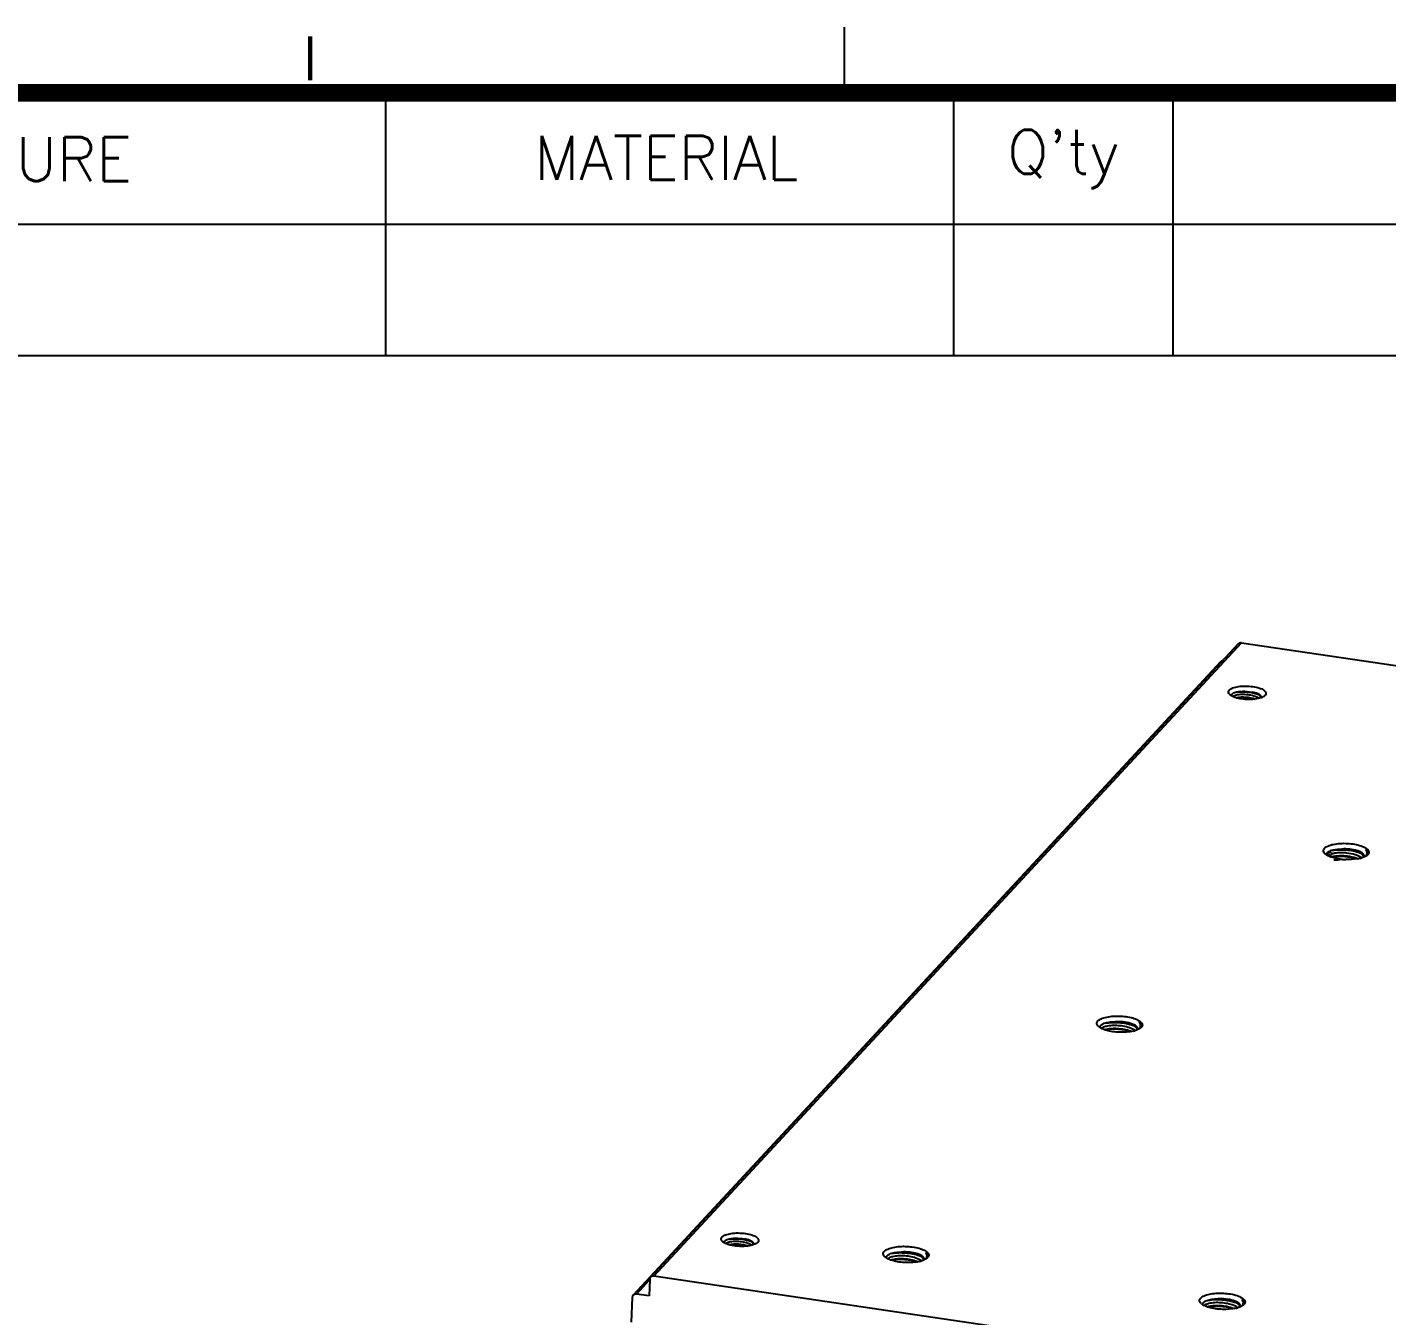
# Model space of a CAD drawing. Extents: x -425 to 6552, y -3049 to 3105.
# Drawn here: x 743.4 to 805.6, y -2700 to -2641.1 of the extents above; entities that cross this region are included whole.
import ezdxf
from ezdxf.enums import TextEntityAlignment as Align

# ---------------------------------------------------------------- set-up
doc = ezdxf.new("R2010")
doc.units = 0
doc.layers.get('0').update_dxf_attribs({"linetype": 'CONTINUOUS'})
doc.styles.add('SIM', font='simplex')
doc.styles.get("Standard").update_dxf_attribs({"font": 'gulim.ttc', "width": 0.8, "height": 2})

msp = doc.modelspace()

# ---------------------------------------------------------------- linework, layer by layer
for p, q in [((780.761, -2644.138), (780.761, -2641.138)), ((759.761, -2644.138), (759.761, -2656.138)), ((785.761, -2656.138), (785.761, -2644.138)), ((795.761, -2644.138), (795.761, -2656.138)), ((705.761, -2650.138), (880.761, -2650.138)), ((705.761, -2656.138), (880.761, -2656.138))]:
    msp.add_line(p, q)
at = {"color": 7, "linetype": 'CONTINUOUS'}
for p, q in [((798.752, -2669.326), (771.889, -2698.269)), ((772.043, -2698.218), (798.906, -2669.275)), ((798.906, -2669.275), (850.292, -2676.878)), ((797.955, -2670.147), (771.092, -2699.09)), ((799.986, -2671.679), (799.958, -2671.705)), ((803.021, -2678.904), (803.034, -2678.927)), ((802.932, -2679.038), (802.935, -2678.967)), ((794.324, -2686.852), (794.29, -2686.883)), ((776.786, -2696.676), (776.758, -2696.702)), ((784.556, -2697.376), (784.522, -2697.408)), ((823.429, -2705.821), (772.043, -2698.218)), ((771.246, -2699.039), (771.845, -2698.394)), ((771.846, -2698.377), (771.817, -2699.124)), ((771.048, -2699.198), (771.005, -2700.319)), ((771.817, -2699.124), (771.246, -2699.039)), ((799.02, -2699.517), (798.986, -2699.548))]:
    msp.add_line(p, q, dxfattribs=at)
at = {"const_width": 0.8}
msp.add_lwpolyline([(880.761, -2644.138), (330.761, -2644.138), (330.761, -3024.138), (880.761, -3024.138)], close=True, dxfattribs=at)
at = {"color": 7, "linetype": 'CONTINUOUS'}
for centre, radius, start, end in [((798.598, -2671.398), 0.336, 227.04204, 230.51007), ((798.851, -2672.486), 0.726, 103.38781, 105.70319), ((799.247, -2672.599), 1.074, 71.3707, 75.08454), ((799.195, -2672.664), 0.995, 66.48922, 70.14015), ((799.422, -2672.22), 0.495, 54.93276, 56.92099), ((799.746, -2671.439), 0.341, 304.65543, 308.52234), ((802.993, -2678.629), 0.392, 226.97528, 229.04004), ((801.861, -2680.916), 2.226, 61.17485, 64.77674), ((802.953, -2678.969), 0.158, 140.30208, 142.77969), ((802.705, -2681.674), 2.832, 85.94016, 87.0097), ((802.33, -2682.326), 3.533, 79.58928, 81.25064), ((803.118, -2679.187), 0.433, 118.77363, 120.37471), ((802.709, -2681.633), 2.791, 84.40894, 85.15813), ((803.219, -2679.409), 0.677, 110.01496, 113.13372), ((802.27, -2682.659), 3.871, 79.19687, 79.60977), ((802.711, -2681.604), 2.762, 84.09852, 84.40829), ((803.254, -2679.503), 0.778, 108.79081, 110.0583), ((813.048, -2673.407), 11.434, 208.4603, 208.72978), ((803.642, -2679.52), 0.85, 137.61318, 139.49606), ((803.665, -2679.541), 0.881, 135.77779, 137.61337), ((802.995, -2679.131), 0.172, 131.88753, 135.81812), ((803.014, -2679.152), 0.2, 129.09872, 131.9062), ((803.594, -2679.48), 0.787, 139.43994, 146.16816), ((803.315, -2680.473), 1.436, 101.19062, 102.07676), ((803.355, -2680.679), 1.645, 98.07329, 101.14043), ((803.402, -2681.009), 1.979, 95.37302, 98.09072), ((803.107, -2677.203), 1.993, 270.59867, 275.53123), ((803.126, -2677.414), 1.781, 275.5752, 277.32037), ((803.147, -2677.573), 1.621, 277.30294, 279.86272), ((802.332, -2680.649), 1.839, 53.55007, 54.16671), ((803.174, -2677.73), 1.462, 279.88228, 281.13789), ((803.775, -2676.423), 2.759, 263.35665, 264.5091), ((803.785, -2676.324), 2.859, 264.50813, 265.71125), ((803.791, -2676.249), 2.934, 265.71127, 267.93754), ((803.996, -2677.749), 1.415, 283.37596, 287.00993), ((804.301, -2679.141), 0.226, 30.28249, 32.18944), ((804.408, -2679.024), 0.116, 340.22672, 347.4397), ((804.416, -2679.026), 0.108, 347.46477, 5.0904), ((804.43, -2678.717), 0.348, 308.61296, 311.77042), ((792.645, -2686.512), 0.406, 227.04075, 230.46764), ((792.638, -2687.025), 0.172, 131.89128, 135.66263), ((792.97, -2688.426), 1.495, 100.28063, 102.01715), ((793.621, -2685.574), 1.488, 282.74772, 286.08903), ((793.931, -2687.043), 0.242, 32.68666, 34.30828), ((794.051, -2686.918), 0.116, 340.0158, 347.43627), ((794.059, -2686.92), 0.108, 347.46477, 5.0904), ((775.398, -2696.395), 0.336, 227.04204, 230.51007), ((775.651, -2697.482), 0.726, 103.38781, 105.70319), ((776.047, -2697.595), 1.074, 71.3707, 75.08454), ((775.996, -2697.661), 0.995, 66.48922, 70.14015), ((776.223, -2697.216), 0.495, 54.93276, 56.92099), ((776.546, -2696.435), 0.341, 304.65543, 308.52234), ((782.877, -2697.037), 0.406, 227.04075, 230.46764), ((782.87, -2697.55), 0.172, 131.89128, 135.66263), ((783.201, -2698.95), 1.495, 100.28063, 102.01715), ((783.852, -2696.098), 1.488, 282.74772, 286.08903), ((784.163, -2697.568), 0.242, 32.68666, 34.30828), ((784.283, -2697.443), 0.116, 340.0158, 347.43627), ((784.291, -2697.445), 0.108, 347.46477, 5.0904), ((797.341, -2699.177), 0.406, 227.04075, 230.46764), ((797.334, -2699.69), 0.172, 131.89128, 135.66263), ((797.666, -2701.091), 1.495, 100.28063, 102.01715), ((798.316, -2698.239), 1.488, 282.74772, 286.08903), ((798.627, -2699.708), 0.242, 32.68666, 34.30828), ((798.747, -2699.583), 0.116, 340.0158, 347.43627), ((798.755, -2699.585), 0.108, 347.46477, 5.0904)]:
    msp.add_arc(centre, radius, start, end, dxfattribs=at)
for points, knots in [([(798.906, -2669.275), (798.892, -2669.273), (798.836, -2669.271), (798.78, -2669.296), (798.752, -2669.326)], [0, 0, 0, 0, 0.26123, 1, 1, 1, 1]), ([(798.369, -2671.644), (798.339, -2671.617), (798.286, -2671.546), (798.324, -2671.464), (798.349, -2671.437)], [0, 0, 0, 0, 0.522448, 1, 1, 1, 1]), ([(798.349, -2671.437), (798.393, -2671.391), (798.536, -2671.319), (798.791, -2671.262), (799.101, -2671.243), (799.421, -2671.266), (799.703, -2671.328), (799.896, -2671.409), (799.994, -2671.494), (800.03, -2671.558), (800.026, -2671.626), (800.001, -2671.663), (799.986, -2671.679)], [0, 0, 0, 0, 0.098694, 0.23886, 0.406252, 0.579295, 0.735178, 0.855132, 0.899073, 0.933923, 0.965052, 1, 1, 1, 1]), ([(798.595, -2671.548), (798.707, -2671.507), (798.972, -2671.478), (799.234, -2671.5), (799.374, -2671.53)], [0, 0, 0, 0, 0.455379, 1, 1, 1, 1]), ([(799.675, -2671.823), (799.568, -2671.847), (799.34, -2671.872), (799, -2671.861), (798.687, -2671.805), (798.499, -2671.735), (798.425, -2671.688)], [0, 0, 0, 0, 0.256655, 0.53593, 0.795993, 1, 1, 1, 1]), ([(798.491, -2671.604), (798.498, -2671.598), (798.53, -2671.575), (798.566, -2671.559), (798.595, -2671.548)], [0, 0, 0, 0, 0.214653, 1, 1, 1, 1]), ([(799.534, -2671.728), (799.448, -2671.697), (799.265, -2671.654), (798.993, -2671.632), (798.753, -2671.648), (798.609, -2671.686), (798.557, -2671.717)], [0, 0, 0, 0, 0.273884, 0.562185, 0.817439, 1, 1, 1, 1]), ([(798.683, -2671.535), (798.844, -2671.509), (799.176, -2671.507), (799.503, -2671.57), (799.657, -2671.629)], [0, 0, 0, 0, 0.497399, 1, 1, 1, 1]), ([(798.683, -2671.779), (798.819, -2671.746), (799.115, -2671.74), (799.406, -2671.791), (799.547, -2671.845)], [0, 0, 0, 0, 0.48139, 1, 1, 1, 1]), ([(798.685, -2671.795), (798.82, -2671.774), (799.103, -2671.768), (799.383, -2671.81), (799.521, -2671.849)], [0, 0, 0, 0, 0.487375, 1, 1, 1, 1]), ([(799.523, -2671.561), (799.511, -2671.558), (799.462, -2671.545), (799.412, -2671.536), (799.374, -2671.53)], [0, 0, 0, 0, 0.240811, 1, 1, 1, 1]), ([(799.611, -2671.606), (799.594, -2671.598), (799.517, -2671.566), (799.436, -2671.544), (799.374, -2671.53)], [0, 0, 0, 0, 0.231608, 1, 1, 1, 1]), ([(799.745, -2671.655), (799.735, -2671.648), (799.686, -2671.617), (799.632, -2671.595), (799.59, -2671.581)], [0, 0, 0, 0, 0.217945, 1, 1, 1, 1]), ([(799.732, -2671.677), (799.723, -2671.671), (799.685, -2671.643), (799.644, -2671.621), (799.611, -2671.606)], [0, 0, 0, 0, 0.22758, 1, 1, 1, 1]), ([(799.808, -2671.784), (799.798, -2671.788), (799.754, -2671.803), (799.71, -2671.815), (799.675, -2671.823)], [0, 0, 0, 0, 0.235494, 1, 1, 1, 1]), ([(799.793, -2671.741), (799.789, -2671.736), (799.772, -2671.712), (799.75, -2671.692), (799.732, -2671.677)], [0, 0, 0, 0, 0.228569, 1, 1, 1, 1]), ([(799.803, -2671.713), (799.799, -2671.708), (799.783, -2671.686), (799.762, -2671.668), (799.745, -2671.655)], [0, 0, 0, 0, 0.222632, 1, 1, 1, 1]), ([(799.913, -2671.736), (799.905, -2671.74), (799.872, -2671.759), (799.836, -2671.774), (799.808, -2671.784)], [0, 0, 0, 0, 0.230864, 1, 1, 1, 1]), ([(802.654, -2678.794), (802.652, -2678.783), (802.652, -2678.735), (802.678, -2678.691), (802.702, -2678.665)], [0, 0, 0, 0, 0.235423, 1, 1, 1, 1]), ([(802.725, -2678.915), (802.715, -2678.906), (802.683, -2678.872), (802.658, -2678.827), (802.654, -2678.794)], [0, 0, 0, 0, 0.288202, 1, 1, 1, 1]), ([(802.702, -2678.665), (802.745, -2678.619), (802.878, -2678.543), (803.231, -2678.445), (803.751, -2678.422), (804.261, -2678.5), (804.579, -2678.636), (804.688, -2678.728), (804.713, -2678.777)], [0, 0, 0, 0, 0.087794, 0.208742, 0.513943, 0.810414, 0.921945, 1, 1, 1, 1]), ([(802.823, -2678.985), (802.815, -2678.981), (802.784, -2678.962), (802.756, -2678.942), (802.736, -2678.924)], [0, 0, 0, 0, 0.268777, 1, 1, 1, 1]), ([(803.004, -2678.767), (803.037, -2678.755), (803.196, -2678.713), (803.362, -2678.7), (803.492, -2678.7)], [0, 0, 0, 0, 0.213539, 1, 1, 1, 1]), ([(803.171, -2678.895), (803.159, -2678.897), (803.113, -2678.906), (803.067, -2678.917), (803.034, -2678.927)], [0, 0, 0, 0, 0.267877, 1, 1, 1, 1]), ([(803.048, -2678.766), (803.257, -2678.725), (803.691, -2678.719), (804.119, -2678.797), (804.321, -2678.877)], [0, 0, 0, 0, 0.495372, 1, 1, 1, 1]), ([(803.335, -2678.877), (803.321, -2678.878), (803.266, -2678.882), (803.211, -2678.889), (803.171, -2678.895)], [0, 0, 0, 0, 0.261216, 1, 1, 1, 1]), ([(803.705, -2678.885), (803.673, -2678.882), (803.55, -2678.872), (803.426, -2678.871), (803.335, -2678.877)], [0, 0, 0, 0, 0.257488, 1, 1, 1, 1]), ([(804.195, -2678.777), (804.086, -2678.744), (803.852, -2678.701), (803.614, -2678.694), (803.492, -2678.7)], [0, 0, 0, 0, 0.480549, 1, 1, 1, 1]), ([(804.264, -2678.849), (804.15, -2678.797), (803.893, -2678.727), (803.63, -2678.701), (803.492, -2678.7)], [0, 0, 0, 0, 0.474898, 1, 1, 1, 1]), ([(804.228, -2679.009), (804.19, -2678.993), (804.021, -2678.932), (803.843, -2678.899), (803.705, -2678.885)], [0, 0, 0, 0, 0.228269, 1, 1, 1, 1]), ([(804.384, -2678.856), (804.371, -2678.848), (804.31, -2678.817), (804.245, -2678.793), (804.195, -2678.777)], [0, 0, 0, 0, 0.22487, 1, 1, 1, 1]), ([(804.426, -2678.947), (804.415, -2678.938), (804.364, -2678.899), (804.308, -2678.869), (804.264, -2678.849)], [0, 0, 0, 0, 0.224715, 1, 1, 1, 1]), ([(804.469, -2678.918), (804.463, -2678.912), (804.437, -2678.889), (804.408, -2678.87), (804.384, -2678.856)], [0, 0, 0, 0, 0.22683, 1, 1, 1, 1]), ([(804.515, -2678.983), (804.513, -2678.978), (804.502, -2678.953), (804.484, -2678.932), (804.469, -2678.918)], [0, 0, 0, 0, 0.227408, 1, 1, 1, 1]), ([(804.638, -2678.867), (804.639, -2678.881), (804.635, -2678.943), (804.604, -2679.001), (804.574, -2679.037)], [0, 0, 0, 0, 0.236233, 1, 1, 1, 1]), ([(804.674, -2678.881), (804.674, -2678.867), (804.663, -2678.802), (804.617, -2678.748), (804.579, -2678.715)], [0, 0, 0, 0, 0.218405, 1, 1, 1, 1]), ([(804.579, -2678.715), (804.588, -2678.727), (804.618, -2678.773), (804.637, -2678.827), (804.638, -2678.867)], [0, 0, 0, 0, 0.271653, 1, 1, 1, 1]), ([(804.624, -2679.002), (804.632, -2678.992), (804.659, -2678.958), (804.675, -2678.913), (804.674, -2678.881)], [0, 0, 0, 0, 0.277468, 1, 1, 1, 1]), ([(804.713, -2678.777), (804.729, -2678.808), (804.741, -2678.889), (804.691, -2678.951), (804.662, -2678.977)], [0, 0, 0, 0, 0.468955, 1, 1, 1, 1]), ([(803.077, -2679.089), (803.053, -2679.082), (802.966, -2679.054), (802.881, -2679.018), (802.823, -2678.985)], [0, 0, 0, 0, 0.275994, 1, 1, 1, 1]), ([(803.409, -2679.158), (803.379, -2679.154), (803.268, -2679.137), (803.157, -2679.113), (803.077, -2679.089)], [0, 0, 0, 0, 0.262231, 1, 1, 1, 1]), ([(803.128, -2679.196), (803.153, -2679.195), (803.247, -2679.188), (803.341, -2679.174), (803.409, -2679.158)], [0, 0, 0, 0, 0.264708, 1, 1, 1, 1]), ([(803.153, -2679.024), (803.194, -2679.017), (803.376, -2678.993), (803.56, -2678.997), (803.701, -2679.011)], [0, 0, 0, 0, 0.225722, 1, 1, 1, 1]), ([(803.217, -2679.039), (803.249, -2679.036), (803.387, -2679.026), (803.526, -2679.028), (803.631, -2679.035)], [0, 0, 0, 0, 0.23832, 1, 1, 1, 1]), ([(803.631, -2679.035), (803.683, -2679.039), (803.885, -2679.058), (804.086, -2679.099), (804.228, -2679.146)], [0, 0, 0, 0, 0.26031, 1, 1, 1, 1]), ([(804.324, -2679.126), (804.276, -2679.138), (804.066, -2679.178), (803.85, -2679.187), (803.685, -2679.181)], [0, 0, 0, 0, 0.228645, 1, 1, 1, 1]), ([(803.701, -2679.011), (803.752, -2679.017), (803.94, -2679.042), (804.126, -2679.09), (804.252, -2679.148)], [0, 0, 0, 0, 0.268788, 1, 1, 1, 1]), ([(804.61, -2679.016), (804.601, -2679.021), (804.562, -2679.044), (804.521, -2679.063), (804.488, -2679.076)], [0, 0, 0, 0, 0.229939, 1, 1, 1, 1]), ([(792.345, -2686.559), (792.387, -2686.513), (792.519, -2686.439), (792.867, -2686.34), (793.382, -2686.316), (793.888, -2686.39), (794.209, -2686.523), (794.321, -2686.612), (794.35, -2686.661)], [0, 0, 0, 0, 0.087154, 0.206966, 0.50982, 0.806573, 0.919781, 1, 1, 1, 1]), ([(792.368, -2686.809), (792.333, -2686.776), (792.286, -2686.711), (792.302, -2686.615), (792.329, -2686.576), (792.345, -2686.559)], [0, 0, 0, 0, 0.516646, 0.743362, 1, 1, 1, 1]), ([(792.727, -2686.985), (792.699, -2686.977), (792.598, -2686.945), (792.5, -2686.903), (792.437, -2686.862)], [0, 0, 0, 0, 0.281499, 1, 1, 1, 1]), ([(792.455, -2686.872), (792.448, -2686.856), (792.441, -2686.818), (792.458, -2686.784), (792.469, -2686.769)], [0, 0, 0, 0, 0.488724, 1, 1, 1, 1]), ([(792.498, -2686.738), (792.506, -2686.731), (792.547, -2686.701), (792.593, -2686.68), (792.63, -2686.666)], [0, 0, 0, 0, 0.213867, 1, 1, 1, 1]), ([(792.72, -2686.809), (792.709, -2686.811), (792.669, -2686.822), (792.63, -2686.836), (792.603, -2686.848)], [0, 0, 0, 0, 0.272519, 1, 1, 1, 1]), ([(792.63, -2686.666), (792.703, -2686.64), (792.871, -2686.605), (793.041, -2686.594), (793.135, -2686.594)], [0, 0, 0, 0, 0.450886, 1, 1, 1, 1]), ([(792.637, -2686.959), (792.643, -2686.957), (792.671, -2686.947), (792.7, -2686.939), (792.722, -2686.933)], [0, 0, 0, 0, 0.235567, 1, 1, 1, 1]), ([(792.68, -2686.662), (792.887, -2686.62), (793.321, -2686.612), (793.748, -2686.688), (793.95, -2686.766)], [0, 0, 0, 0, 0.492965, 1, 1, 1, 1]), ([(792.703, -2686.954), (792.893, -2686.92), (793.289, -2686.912), (793.681, -2686.977), (793.871, -2687.04)], [0, 0, 0, 0, 0.490802, 1, 1, 1, 1]), ([(793.861, -2686.899), (793.677, -2686.823), (793.376, -2686.768), (792.991, -2686.764), (792.803, -2686.788), (792.72, -2686.809)], [0, 0, 0, 0, 0.514216, 0.776729, 1, 1, 1, 1]), ([(792.722, -2686.933), (792.809, -2686.912), (793.004, -2686.889), (793.308, -2686.895), (793.613, -2686.942), (793.808, -2687.002), (793.895, -2687.042)], [0, 0, 0, 0, 0.226155, 0.490957, 0.760261, 1, 1, 1, 1]), ([(793.949, -2687.025), (793.75, -2687.07), (793.336, -2687.095), (792.925, -2687.043), (792.727, -2686.985)], [0, 0, 0, 0, 0.497559, 1, 1, 1, 1]), ([(793.838, -2686.672), (793.729, -2686.638), (793.495, -2686.595), (793.257, -2686.588), (793.135, -2686.594)], [0, 0, 0, 0, 0.480549, 1, 1, 1, 1]), ([(793.907, -2686.743), (793.793, -2686.691), (793.536, -2686.621), (793.273, -2686.595), (793.135, -2686.594)], [0, 0, 0, 0, 0.474879, 1, 1, 1, 1]), ([(794.027, -2686.75), (794.014, -2686.742), (793.953, -2686.711), (793.888, -2686.687), (793.838, -2686.672)], [0, 0, 0, 0, 0.22487, 1, 1, 1, 1]), ([(794.054, -2686.829), (794.044, -2686.821), (793.998, -2686.788), (793.947, -2686.761), (793.907, -2686.743)], [0, 0, 0, 0, 0.227902, 1, 1, 1, 1]), ([(794.112, -2686.812), (794.106, -2686.806), (794.08, -2686.783), (794.051, -2686.764), (794.027, -2686.75)], [0, 0, 0, 0, 0.22683, 1, 1, 1, 1]), ([(794.13, -2686.907), (794.126, -2686.9), (794.104, -2686.871), (794.077, -2686.847), (794.054, -2686.829)], [0, 0, 0, 0, 0.228545, 1, 1, 1, 1]), ([(794.26, -2686.905), (794.249, -2686.912), (794.202, -2686.941), (794.15, -2686.963), (794.11, -2686.978)], [0, 0, 0, 0, 0.225869, 1, 1, 1, 1]), ([(794.158, -2686.877), (794.156, -2686.872), (794.145, -2686.847), (794.127, -2686.826), (794.112, -2686.812)], [0, 0, 0, 0, 0.227408, 1, 1, 1, 1]), ([(794.281, -2686.761), (794.282, -2686.775), (794.278, -2686.837), (794.247, -2686.895), (794.217, -2686.931)], [0, 0, 0, 0, 0.236224, 1, 1, 1, 1]), ([(794.222, -2686.61), (794.234, -2686.62), (794.273, -2686.657), (794.305, -2686.705), (794.313, -2686.743)], [0, 0, 0, 0, 0.28741, 1, 1, 1, 1]), ([(794.222, -2686.61), (794.231, -2686.621), (794.261, -2686.667), (794.28, -2686.721), (794.281, -2686.761)], [0, 0, 0, 0, 0.271653, 1, 1, 1, 1]), ([(794.313, -2686.743), (794.321, -2686.776), (794.314, -2686.827), (794.29, -2686.866), (794.282, -2686.877)], [0, 0, 0, 0, 0.728688, 1, 1, 1, 1]), ([(794.35, -2686.661), (794.364, -2686.684), (794.383, -2686.738), (794.366, -2686.792), (794.353, -2686.814)], [0, 0, 0, 0, 0.505902, 1, 1, 1, 1]), ([(775.15, -2696.434), (775.193, -2696.387), (775.336, -2696.316), (775.591, -2696.259), (775.901, -2696.24), (776.221, -2696.263), (776.503, -2696.324), (776.696, -2696.406), (776.794, -2696.49), (776.83, -2696.554), (776.827, -2696.623), (776.802, -2696.659), (776.786, -2696.676)], [0, 0, 0, 0, 0.098694, 0.23886, 0.406252, 0.579295, 0.735178, 0.855132, 0.899073, 0.933923, 0.965052, 1, 1, 1, 1]), ([(775.169, -2696.641), (775.14, -2696.613), (775.087, -2696.542), (775.125, -2696.46), (775.15, -2696.434)], [0, 0, 0, 0, 0.522448, 1, 1, 1, 1]), ([(776.475, -2696.819), (776.369, -2696.843), (776.14, -2696.869), (775.8, -2696.858), (775.487, -2696.802), (775.299, -2696.731), (775.226, -2696.684)], [0, 0, 0, 0, 0.256655, 0.53593, 0.795993, 1, 1, 1, 1]), ([(775.292, -2696.6), (775.298, -2696.595), (775.33, -2696.572), (775.366, -2696.555), (775.395, -2696.545)], [0, 0, 0, 0, 0.214653, 1, 1, 1, 1]), ([(776.334, -2696.725), (776.248, -2696.694), (776.065, -2696.65), (775.794, -2696.628), (775.553, -2696.645), (775.409, -2696.682), (775.357, -2696.714)], [0, 0, 0, 0, 0.273884, 0.562185, 0.817439, 1, 1, 1, 1]), ([(775.395, -2696.545), (775.507, -2696.504), (775.773, -2696.475), (776.035, -2696.496), (776.174, -2696.526)], [0, 0, 0, 0, 0.455379, 1, 1, 1, 1]), ([(775.483, -2696.532), (775.645, -2696.505), (775.976, -2696.504), (776.303, -2696.566), (776.457, -2696.626)], [0, 0, 0, 0, 0.497399, 1, 1, 1, 1]), ([(775.483, -2696.775), (775.619, -2696.743), (775.915, -2696.736), (776.206, -2696.788), (776.347, -2696.842)], [0, 0, 0, 0, 0.48139, 1, 1, 1, 1]), ([(775.485, -2696.791), (775.62, -2696.77), (775.903, -2696.764), (776.183, -2696.807), (776.321, -2696.846)], [0, 0, 0, 0, 0.487375, 1, 1, 1, 1]), ([(776.323, -2696.557), (776.312, -2696.554), (776.262, -2696.542), (776.212, -2696.532), (776.174, -2696.526)], [0, 0, 0, 0, 0.240811, 1, 1, 1, 1]), ([(776.411, -2696.603), (776.394, -2696.595), (776.317, -2696.563), (776.236, -2696.54), (776.174, -2696.526)], [0, 0, 0, 0, 0.231608, 1, 1, 1, 1]), ([(776.545, -2696.652), (776.535, -2696.645), (776.486, -2696.614), (776.433, -2696.592), (776.39, -2696.577)], [0, 0, 0, 0, 0.217945, 1, 1, 1, 1]), ([(776.532, -2696.674), (776.524, -2696.667), (776.486, -2696.64), (776.444, -2696.618), (776.411, -2696.603)], [0, 0, 0, 0, 0.22758, 1, 1, 1, 1]), ([(776.609, -2696.78), (776.599, -2696.784), (776.555, -2696.799), (776.51, -2696.811), (776.475, -2696.819)], [0, 0, 0, 0, 0.235494, 1, 1, 1, 1]), ([(776.593, -2696.738), (776.59, -2696.732), (776.572, -2696.708), (776.55, -2696.688), (776.532, -2696.674)], [0, 0, 0, 0, 0.228569, 1, 1, 1, 1]), ([(776.603, -2696.709), (776.6, -2696.704), (776.583, -2696.682), (776.562, -2696.664), (776.545, -2696.652)], [0, 0, 0, 0, 0.222632, 1, 1, 1, 1]), ([(776.713, -2696.732), (776.705, -2696.737), (776.672, -2696.755), (776.636, -2696.77), (776.609, -2696.78)], [0, 0, 0, 0, 0.230864, 1, 1, 1, 1]), ([(782.577, -2697.084), (782.619, -2697.038), (782.75, -2696.963), (783.098, -2696.865), (783.613, -2696.841), (784.12, -2696.915), (784.441, -2697.048), (784.553, -2697.137), (784.582, -2697.186)], [0, 0, 0, 0, 0.087154, 0.206966, 0.50982, 0.806573, 0.919781, 1, 1, 1, 1]), ([(782.6, -2697.334), (782.565, -2697.301), (782.518, -2697.236), (782.533, -2697.139), (782.56, -2697.101), (782.577, -2697.084)], [0, 0, 0, 0, 0.516646, 0.743362, 1, 1, 1, 1]), ([(782.959, -2697.51), (782.93, -2697.502), (782.83, -2697.47), (782.732, -2697.427), (782.669, -2697.386)], [0, 0, 0, 0, 0.281499, 1, 1, 1, 1]), ([(782.686, -2697.397), (782.679, -2697.381), (782.673, -2697.343), (782.689, -2697.308), (782.7, -2697.293)], [0, 0, 0, 0, 0.488724, 1, 1, 1, 1]), ([(782.73, -2697.263), (782.738, -2697.256), (782.778, -2697.226), (782.825, -2697.205), (782.862, -2697.191)], [0, 0, 0, 0, 0.213867, 1, 1, 1, 1]), ([(782.952, -2697.334), (782.941, -2697.336), (782.901, -2697.347), (782.862, -2697.361), (782.834, -2697.373)], [0, 0, 0, 0, 0.272519, 1, 1, 1, 1]), ([(782.862, -2697.191), (782.934, -2697.165), (783.102, -2697.129), (783.273, -2697.119), (783.366, -2697.119)], [0, 0, 0, 0, 0.450886, 1, 1, 1, 1]), ([(782.868, -2697.484), (782.875, -2697.481), (782.903, -2697.472), (782.931, -2697.464), (782.953, -2697.458)], [0, 0, 0, 0, 0.235567, 1, 1, 1, 1]), ([(782.912, -2697.187), (783.119, -2697.144), (783.552, -2697.136), (783.979, -2697.213), (784.182, -2697.29)], [0, 0, 0, 0, 0.492965, 1, 1, 1, 1]), ([(782.935, -2697.479), (783.124, -2697.445), (783.521, -2697.436), (783.913, -2697.502), (784.103, -2697.565)], [0, 0, 0, 0, 0.490802, 1, 1, 1, 1]), ([(784.093, -2697.423), (783.909, -2697.348), (783.608, -2697.293), (783.222, -2697.288), (783.035, -2697.312), (782.952, -2697.334)], [0, 0, 0, 0, 0.514216, 0.776729, 1, 1, 1, 1]), ([(782.953, -2697.458), (783.041, -2697.437), (783.236, -2697.413), (783.539, -2697.42), (783.845, -2697.466), (784.04, -2697.527), (784.127, -2697.566)], [0, 0, 0, 0, 0.226155, 0.490957, 0.760261, 1, 1, 1, 1]), ([(784.18, -2697.549), (783.981, -2697.595), (783.568, -2697.62), (783.157, -2697.568), (782.959, -2697.51)], [0, 0, 0, 0, 0.497559, 1, 1, 1, 1]), ([(784.069, -2697.196), (783.961, -2697.163), (783.726, -2697.12), (783.489, -2697.113), (783.366, -2697.119)], [0, 0, 0, 0, 0.480549, 1, 1, 1, 1]), ([(784.138, -2697.268), (784.024, -2697.216), (783.768, -2697.146), (783.505, -2697.12), (783.366, -2697.119)], [0, 0, 0, 0, 0.474879, 1, 1, 1, 1]), ([(784.259, -2697.275), (784.246, -2697.267), (784.185, -2697.236), (784.12, -2697.212), (784.069, -2697.196)], [0, 0, 0, 0, 0.22487, 1, 1, 1, 1]), ([(784.286, -2697.354), (784.276, -2697.346), (784.229, -2697.313), (784.178, -2697.286), (784.138, -2697.268)], [0, 0, 0, 0, 0.227902, 1, 1, 1, 1]), ([(784.344, -2697.337), (784.338, -2697.331), (784.312, -2697.308), (784.282, -2697.288), (784.259, -2697.275)], [0, 0, 0, 0, 0.22683, 1, 1, 1, 1]), ([(784.362, -2697.432), (784.357, -2697.425), (784.335, -2697.396), (784.308, -2697.371), (784.286, -2697.354)], [0, 0, 0, 0, 0.228545, 1, 1, 1, 1]), ([(784.491, -2697.43), (784.481, -2697.437), (784.433, -2697.466), (784.382, -2697.488), (784.342, -2697.503)], [0, 0, 0, 0, 0.225869, 1, 1, 1, 1]), ([(784.39, -2697.402), (784.388, -2697.396), (784.376, -2697.372), (784.359, -2697.351), (784.344, -2697.337)], [0, 0, 0, 0, 0.227408, 1, 1, 1, 1]), ([(784.513, -2697.286), (784.514, -2697.3), (784.51, -2697.362), (784.479, -2697.42), (784.448, -2697.456)], [0, 0, 0, 0, 0.236224, 1, 1, 1, 1]), ([(784.454, -2697.134), (784.466, -2697.144), (784.505, -2697.182), (784.537, -2697.23), (784.545, -2697.268)], [0, 0, 0, 0, 0.28741, 1, 1, 1, 1]), ([(784.454, -2697.134), (784.463, -2697.146), (784.493, -2697.191), (784.511, -2697.246), (784.513, -2697.286)], [0, 0, 0, 0, 0.271653, 1, 1, 1, 1]), ([(784.545, -2697.268), (784.553, -2697.301), (784.546, -2697.352), (784.521, -2697.391), (784.514, -2697.401)], [0, 0, 0, 0, 0.728688, 1, 1, 1, 1]), ([(784.582, -2697.186), (784.596, -2697.209), (784.615, -2697.262), (784.598, -2697.316), (784.584, -2697.339)], [0, 0, 0, 0, 0.505902, 1, 1, 1, 1]), ([(772.043, -2698.218), (772.029, -2698.216), (771.974, -2698.214), (771.917, -2698.239), (771.889, -2698.269)], [0, 0, 0, 0, 0.26123, 1, 1, 1, 1]), ([(771.246, -2699.039), (771.232, -2699.037), (771.176, -2699.035), (771.12, -2699.06), (771.092, -2699.09)], [0, 0, 0, 0, 0.26123, 1, 1, 1, 1]), ([(797.064, -2699.474), (797.029, -2699.441), (796.982, -2699.376), (796.998, -2699.279), (797.025, -2699.241), (797.041, -2699.224)], [0, 0, 0, 0, 0.516646, 0.743362, 1, 1, 1, 1]), ([(797.041, -2699.224), (797.083, -2699.178), (797.215, -2699.103), (797.562, -2699.005), (798.077, -2698.981), (798.584, -2699.055), (798.905, -2699.188), (799.017, -2699.277), (799.046, -2699.326)], [0, 0, 0, 0, 0.087154, 0.206966, 0.50982, 0.806573, 0.919781, 1, 1, 1, 1]), ([(797.15, -2699.537), (797.143, -2699.521), (797.137, -2699.483), (797.154, -2699.448), (797.165, -2699.434)], [0, 0, 0, 0, 0.488724, 1, 1, 1, 1]), ([(797.194, -2699.403), (797.202, -2699.396), (797.243, -2699.366), (797.289, -2699.345), (797.326, -2699.331)], [0, 0, 0, 0, 0.213867, 1, 1, 1, 1]), ([(797.326, -2699.331), (797.398, -2699.305), (797.567, -2699.269), (797.737, -2699.259), (797.83, -2699.259)], [0, 0, 0, 0, 0.450886, 1, 1, 1, 1]), ([(797.376, -2699.327), (797.583, -2699.284), (798.016, -2699.277), (798.444, -2699.353), (798.646, -2699.43)], [0, 0, 0, 0, 0.492965, 1, 1, 1, 1]), ([(798.557, -2699.563), (798.373, -2699.488), (798.072, -2699.433), (797.686, -2699.428), (797.499, -2699.453), (797.416, -2699.474)], [0, 0, 0, 0, 0.514216, 0.776729, 1, 1, 1, 1]), ([(798.534, -2699.336), (798.425, -2699.303), (798.191, -2699.26), (797.953, -2699.253), (797.83, -2699.259)], [0, 0, 0, 0, 0.480549, 1, 1, 1, 1]), ([(798.602, -2699.408), (798.489, -2699.356), (798.232, -2699.286), (797.969, -2699.26), (797.83, -2699.259)], [0, 0, 0, 0, 0.474879, 1, 1, 1, 1]), ([(798.723, -2699.415), (798.71, -2699.407), (798.649, -2699.376), (798.584, -2699.352), (798.534, -2699.336)], [0, 0, 0, 0, 0.22487, 1, 1, 1, 1]), ([(798.75, -2699.494), (798.74, -2699.486), (798.693, -2699.453), (798.643, -2699.426), (798.602, -2699.408)], [0, 0, 0, 0, 0.227902, 1, 1, 1, 1]), ([(798.808, -2699.477), (798.802, -2699.471), (798.776, -2699.448), (798.747, -2699.428), (798.723, -2699.415)], [0, 0, 0, 0, 0.22683, 1, 1, 1, 1]), ([(798.977, -2699.426), (798.978, -2699.44), (798.974, -2699.502), (798.943, -2699.56), (798.913, -2699.596)], [0, 0, 0, 0, 0.236224, 1, 1, 1, 1]), ([(798.918, -2699.274), (798.93, -2699.285), (798.969, -2699.322), (799.001, -2699.37), (799.009, -2699.408)], [0, 0, 0, 0, 0.28741, 1, 1, 1, 1]), ([(798.918, -2699.274), (798.927, -2699.286), (798.957, -2699.332), (798.976, -2699.386), (798.977, -2699.426)], [0, 0, 0, 0, 0.271653, 1, 1, 1, 1]), ([(799.009, -2699.408), (799.017, -2699.441), (799.01, -2699.492), (798.986, -2699.531), (798.978, -2699.541)], [0, 0, 0, 0, 0.728688, 1, 1, 1, 1]), ([(799.046, -2699.326), (799.06, -2699.349), (799.079, -2699.402), (799.062, -2699.457), (799.048, -2699.479)], [0, 0, 0, 0, 0.505902, 1, 1, 1, 1]), ([(797.423, -2699.65), (797.394, -2699.642), (797.294, -2699.61), (797.196, -2699.567), (797.133, -2699.526)], [0, 0, 0, 0, 0.281499, 1, 1, 1, 1]), ([(797.416, -2699.474), (797.405, -2699.476), (797.365, -2699.487), (797.326, -2699.501), (797.298, -2699.513)], [0, 0, 0, 0, 0.272519, 1, 1, 1, 1]), ([(797.332, -2699.624), (797.339, -2699.621), (797.367, -2699.612), (797.395, -2699.604), (797.417, -2699.598)], [0, 0, 0, 0, 0.235567, 1, 1, 1, 1]), ([(797.399, -2699.619), (797.588, -2699.585), (797.985, -2699.577), (798.377, -2699.642), (798.567, -2699.705)], [0, 0, 0, 0, 0.490802, 1, 1, 1, 1]), ([(797.417, -2699.598), (797.505, -2699.577), (797.7, -2699.553), (798.004, -2699.56), (798.309, -2699.607), (798.504, -2699.667), (798.591, -2699.707)], [0, 0, 0, 0, 0.226155, 0.490957, 0.760261, 1, 1, 1, 1]), ([(798.645, -2699.69), (798.446, -2699.735), (798.032, -2699.76), (797.621, -2699.708), (797.423, -2699.65)], [0, 0, 0, 0, 0.497559, 1, 1, 1, 1]), ([(798.826, -2699.572), (798.822, -2699.565), (798.8, -2699.536), (798.772, -2699.511), (798.75, -2699.494)], [0, 0, 0, 0, 0.228545, 1, 1, 1, 1]), ([(798.955, -2699.57), (798.945, -2699.577), (798.897, -2699.606), (798.846, -2699.628), (798.806, -2699.643)], [0, 0, 0, 0, 0.225869, 1, 1, 1, 1]), ([(798.854, -2699.542), (798.852, -2699.537), (798.84, -2699.512), (798.823, -2699.491), (798.808, -2699.477)], [0, 0, 0, 0, 0.227408, 1, 1, 1, 1])]:
    msp.add_open_spline(points, degree=3, knots=knots, dxfattribs=at)
for points in [[(798.032, -2670.101), (798.003, -2670.108), (797.975, -2670.125), (797.955, -2670.147)], [(798.425, -2671.688), (798.411, -2671.678), (798.397, -2671.668), (798.384, -2671.658)], [(798.449, -2671.683), (798.448, -2671.664), (798.456, -2671.644), (798.467, -2671.629)], [(798.453, -2671.704), (798.451, -2671.697), (798.449, -2671.69), (798.449, -2671.683)], [(798.467, -2671.629), (798.474, -2671.62), (798.482, -2671.611), (798.491, -2671.604)], [(798.557, -2671.717), (798.547, -2671.723), (798.538, -2671.729), (798.529, -2671.737)], [(799.646, -2671.777), (799.628, -2671.768), (799.611, -2671.759), (799.592, -2671.752)], [(799.693, -2671.805), (799.678, -2671.795), (799.662, -2671.786), (799.646, -2671.777)], [(799.805, -2671.763), (799.802, -2671.756), (799.798, -2671.748), (799.793, -2671.741)], [(799.82, -2671.77), (799.821, -2671.75), (799.814, -2671.73), (799.803, -2671.713)], [(799.813, -2671.782), (799.811, -2671.776), (799.808, -2671.769), (799.805, -2671.763)], [(799.939, -2671.719), (799.931, -2671.725), (799.922, -2671.731), (799.913, -2671.736)], [(802.808, -2678.968), (802.801, -2678.948), (802.802, -2678.923), (802.81, -2678.903)], [(802.81, -2678.903), (802.814, -2678.892), (802.82, -2678.882), (802.827, -2678.873)], [(802.831, -2678.868), (802.838, -2678.859), (802.846, -2678.851), (802.855, -2678.844)], [(802.855, -2678.844), (802.868, -2678.832), (802.883, -2678.822), (802.899, -2678.813)], [(802.909, -2678.807), (802.924, -2678.799), (802.938, -2678.792), (802.953, -2678.786)], [(804.464, -2678.983), (804.452, -2678.97), (804.439, -2678.958), (804.426, -2678.947)], [(802.935, -2678.967), (802.918, -2678.975), (802.902, -2678.985), (802.888, -2678.997)], [(803.013, -2679.058), (803.034, -2679.051), (803.056, -2679.045), (803.079, -2679.039)], [(803.079, -2679.039), (803.103, -2679.033), (803.128, -2679.028), (803.153, -2679.024)], [(804.297, -2679.04), (804.274, -2679.029), (804.251, -2679.018), (804.228, -2679.009)], [(804.357, -2679.075), (804.337, -2679.062), (804.317, -2679.051), (804.297, -2679.04)], [(804.402, -2679.105), (804.387, -2679.094), (804.372, -2679.084), (804.357, -2679.075)], [(804.488, -2679.076), (804.463, -2679.086), (804.437, -2679.095), (804.41, -2679.103)], [(804.492, -2679.021), (804.484, -2679.007), (804.474, -2678.995), (804.464, -2678.983)], [(804.513, -2679.065), (804.509, -2679.052), (804.503, -2679.039), (804.496, -2679.027)], [(804.524, -2679.017), (804.523, -2679.005), (804.52, -2678.994), (804.515, -2678.983)], [(804.647, -2678.989), (804.635, -2678.999), (804.623, -2679.008), (804.61, -2679.016)], [(792.437, -2686.862), (792.419, -2686.85), (792.403, -2686.838), (792.387, -2686.825)], [(792.469, -2686.769), (792.477, -2686.757), (792.487, -2686.747), (792.498, -2686.738)], [(792.558, -2686.872), (792.546, -2686.879), (792.534, -2686.888), (792.523, -2686.897)], [(792.603, -2686.848), (792.587, -2686.855), (792.572, -2686.863), (792.558, -2686.872)], [(793.931, -2686.93), (793.908, -2686.919), (793.885, -2686.908), (793.861, -2686.899)], [(793.994, -2686.965), (793.973, -2686.952), (793.953, -2686.941), (793.931, -2686.93)], [(794.044, -2686.999), (794.028, -2686.987), (794.011, -2686.975), (793.994, -2686.965)], [(794.11, -2686.978), (794.085, -2686.987), (794.059, -2686.996), (794.033, -2687.003)], [(794.156, -2686.959), (794.151, -2686.943), (794.143, -2686.927), (794.134, -2686.913)], [(794.167, -2686.911), (794.166, -2686.899), (794.163, -2686.888), (794.158, -2686.877)], [(794.29, -2686.883), (794.28, -2686.891), (794.27, -2686.898), (794.26, -2686.905)], [(794.353, -2686.814), (794.345, -2686.828), (794.335, -2686.84), (794.324, -2686.852)], [(775.226, -2696.684), (775.211, -2696.675), (775.197, -2696.665), (775.184, -2696.654)], [(775.249, -2696.679), (775.248, -2696.66), (775.256, -2696.64), (775.268, -2696.625)], [(775.253, -2696.7), (775.251, -2696.693), (775.249, -2696.686), (775.249, -2696.679)], [(775.268, -2696.625), (775.274, -2696.616), (775.283, -2696.608), (775.292, -2696.6)], [(775.357, -2696.714), (775.347, -2696.719), (775.338, -2696.726), (775.33, -2696.733)], [(776.446, -2696.774), (776.429, -2696.764), (776.411, -2696.756), (776.393, -2696.748)], [(776.493, -2696.801), (776.478, -2696.791), (776.462, -2696.782), (776.446, -2696.774)], [(776.606, -2696.76), (776.602, -2696.752), (776.598, -2696.745), (776.593, -2696.738)], [(776.62, -2696.767), (776.621, -2696.747), (776.614, -2696.726), (776.603, -2696.709)], [(776.613, -2696.779), (776.611, -2696.772), (776.608, -2696.766), (776.606, -2696.76)], [(776.74, -2696.715), (776.731, -2696.721), (776.722, -2696.727), (776.713, -2696.732)], [(782.669, -2697.386), (782.651, -2697.375), (782.634, -2697.363), (782.618, -2697.35)], [(782.7, -2697.293), (782.709, -2697.282), (782.719, -2697.272), (782.73, -2697.263)], [(782.79, -2697.397), (782.778, -2697.404), (782.766, -2697.413), (782.755, -2697.422)], [(782.834, -2697.373), (782.819, -2697.38), (782.804, -2697.388), (782.79, -2697.397)], [(784.163, -2697.455), (784.14, -2697.444), (784.116, -2697.433), (784.093, -2697.423)], [(784.225, -2697.489), (784.205, -2697.477), (784.184, -2697.466), (784.163, -2697.455)], [(784.276, -2697.524), (784.26, -2697.512), (784.243, -2697.5), (784.225, -2697.489)], [(784.342, -2697.503), (784.316, -2697.512), (784.29, -2697.52), (784.264, -2697.528)], [(784.388, -2697.484), (784.383, -2697.468), (784.375, -2697.452), (784.366, -2697.438)], [(784.398, -2697.435), (784.397, -2697.424), (784.394, -2697.413), (784.39, -2697.402)], [(784.522, -2697.408), (784.512, -2697.416), (784.502, -2697.423), (784.491, -2697.43)], [(784.584, -2697.339), (784.576, -2697.353), (784.567, -2697.365), (784.556, -2697.376)], [(771.889, -2698.269), (771.863, -2698.297), (771.847, -2698.338), (771.846, -2698.377)], [(771.092, -2699.09), (771.066, -2699.119), (771.05, -2699.159), (771.048, -2699.198)], [(797.165, -2699.434), (797.173, -2699.422), (797.183, -2699.412), (797.194, -2699.403)], [(797.133, -2699.526), (797.115, -2699.515), (797.098, -2699.503), (797.083, -2699.49)], [(797.254, -2699.537), (797.242, -2699.544), (797.23, -2699.553), (797.219, -2699.562)], [(797.298, -2699.513), (797.283, -2699.52), (797.268, -2699.528), (797.254, -2699.537)], [(798.627, -2699.595), (798.604, -2699.584), (798.581, -2699.573), (798.557, -2699.563)], [(798.69, -2699.63), (798.669, -2699.617), (798.648, -2699.606), (798.627, -2699.595)], [(798.74, -2699.664), (798.724, -2699.652), (798.707, -2699.64), (798.69, -2699.63)], [(798.806, -2699.643), (798.78, -2699.652), (798.755, -2699.66), (798.729, -2699.668)], [(798.852, -2699.624), (798.847, -2699.608), (798.839, -2699.592), (798.83, -2699.578)], [(798.862, -2699.575), (798.861, -2699.564), (798.859, -2699.553), (798.854, -2699.542)], [(798.986, -2699.548), (798.976, -2699.556), (798.966, -2699.563), (798.955, -2699.57)], [(799.048, -2699.479), (799.04, -2699.493), (799.031, -2699.505), (799.02, -2699.517)]]:
    msp.add_open_spline(points, degree=3, dxfattribs=at)

# ---------------------------------------------------------------- texts
at = {"width": 0.85}
msp.add_text('I', height=2, dxfattribs=at).set_placement((756.009, -2643.562))
at = {"style": 'SIM'}
for s, p in [("Q'ty", (790.761, -2647.168)), ('NOMENCLATURE', (737.761, -2647.168))]:
    msp.add_text(s, height=2, dxfattribs=at).set_placement(p, align=Align.MIDDLE)
msp.add_text('MATERIAL', height=2, dxfattribs=at).set_placement((772.609, -2648.107), align=Align.CENTER)

doc.saveas('drawing.dxf')
